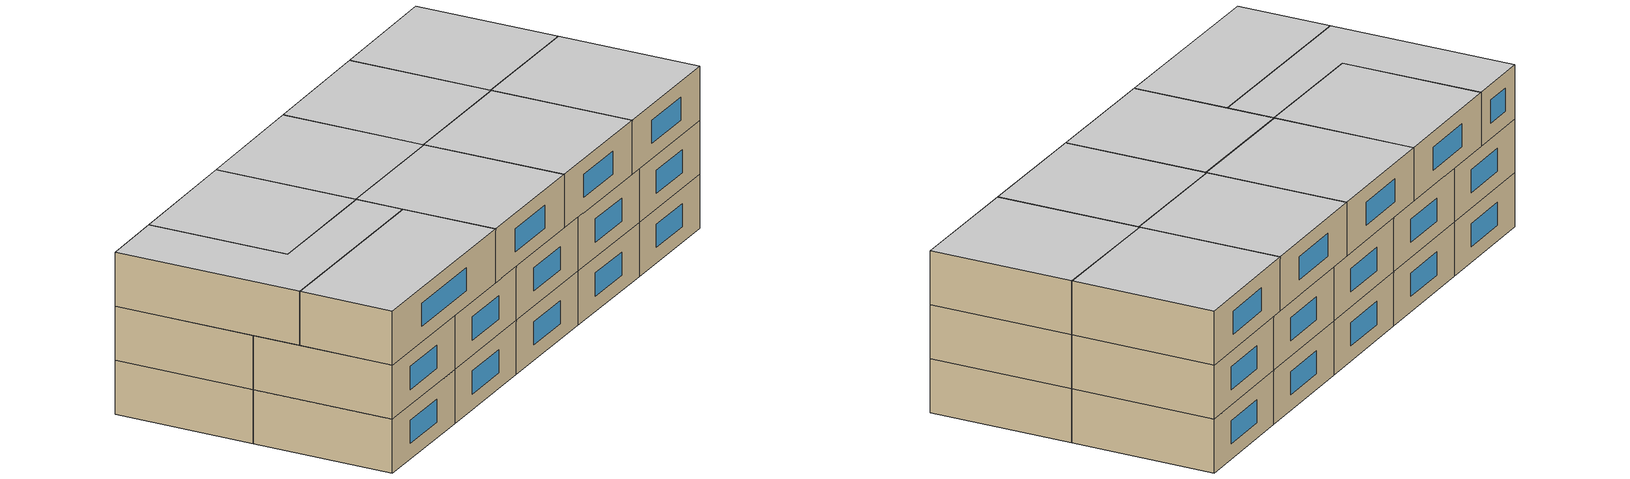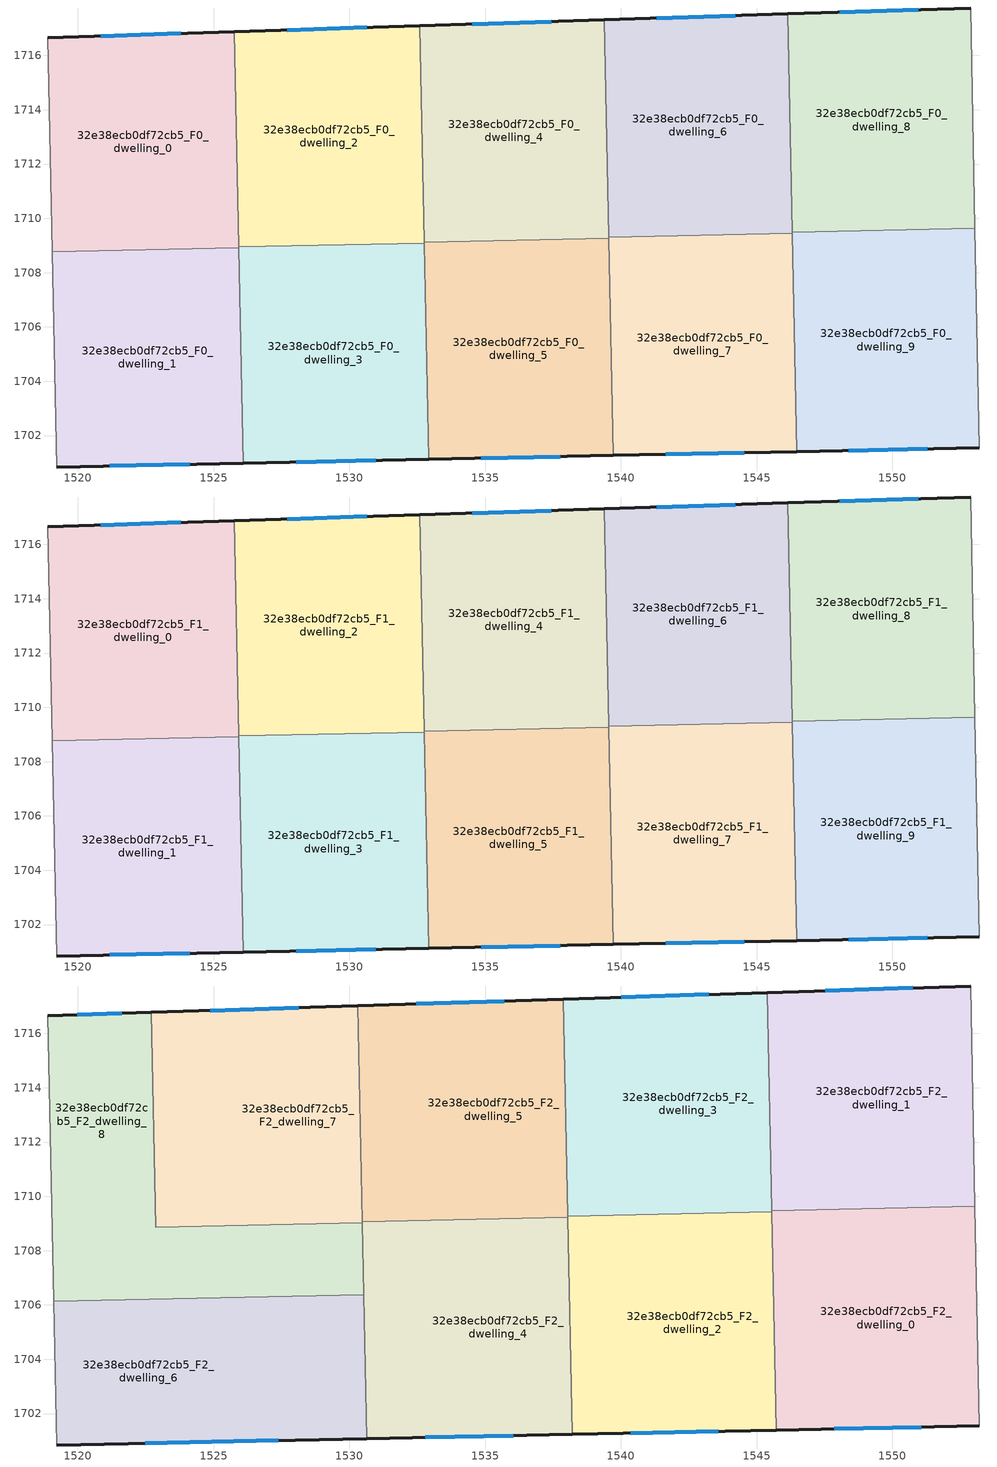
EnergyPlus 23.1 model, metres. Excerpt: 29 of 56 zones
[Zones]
32e38ecb0df72cb5_F0_dwelling_0
 floor ground (EU_floor_Construction): 1525.76,1716.87 1525.92,1708.91 1519.05,1708.77 1518.89,1716.65 z0
 wall outside (EU_wall_Construction): 1525.76,1716.87 1518.89,1716.65 z0:3
 wall to 32e38ecb0df72cb5_F0_dwelling_1 (EU_wall_Construction): 1519.05,1708.77 1525.92,1708.91 z0:3
 wall adiabatic (EU_wall_Construction): 1518.89,1716.65 1519.05,1708.77 z0:3
 wall to 32e38ecb0df72cb5_F0_dwelling_2 (EU_wall_Construction): 1525.92,1708.95 1525.76,1716.87 z0:3
 wall to 32e38ecb0df72cb5_F0_dwelling_3 (EU_wall_Construction): 1525.92,1708.91 1525.92,1708.95 z0:3
 window (EU_Window_Construction): 1523.79,1716.81 1520.85,1716.72 z0.86:2.14
32e38ecb0df72cb5_F0_dwelling_1
 floor ground (EU_floor_Construction): 1525.92,1708.91 1526.08,1700.98 1519.22,1700.84 1519.05,1708.77 z0
 wall outside (EU_wall_Construction): 1519.22,1700.84 1526.08,1700.98 z0:3
 wall adiabatic (EU_wall_Construction): 1519.05,1708.77 1519.22,1700.84 z0:3
 wall to 32e38ecb0df72cb5_F0_dwelling_3 (EU_wall_Construction): 1526.08,1700.98 1525.92,1708.91 z0:3
 window (EU_Window_Construction): 1521.18,1700.88 1524.12,1700.94 z0.86:2.14
32e38ecb0df72cb5_F0_dwelling_2
 floor ground (EU_floor_Construction): 1532.59,1717.09 1532.75,1709.09 1525.92,1708.95 1525.76,1716.87 z0
 wall outside (EU_wall_Construction): 1532.59,1717.09 1525.76,1716.87 z0:3
 wall to 32e38ecb0df72cb5_F0_dwelling_3 (EU_wall_Construction): 1525.92,1708.95 1532.75,1709.09 z0:3
 wall to 32e38ecb0df72cb5_F0_dwelling_4 (EU_wall_Construction): 1532.75,1709.13 1532.59,1717.09 z0:3
 wall to 32e38ecb0df72cb5_F0_dwelling_5 (EU_wall_Construction): 1532.75,1709.09 1532.75,1709.13 z0:3
 window (EU_Window_Construction): 1530.63,1717.03 1527.71,1716.94 z0.86:2.14
32e38ecb0df72cb5_F0_dwelling_3
 floor ground (EU_floor_Construction): 1532.75,1709.09 1532.92,1701.12 1526.08,1700.98 1525.92,1708.95 z0
 wall outside (EU_wall_Construction): 1526.08,1700.98 1532.92,1701.12 z0:3
 wall to 32e38ecb0df72cb5_F0_dwelling_5 (EU_wall_Construction): 1532.92,1701.12 1532.75,1709.09 z0:3
 window (EU_Window_Construction): 1528.04,1701.02 1530.96,1701.08 z0.86:2.14
32e38ecb0df72cb5_F0_dwelling_4
 floor ground (EU_floor_Construction): 1539.38,1717.31 1539.55,1709.27 1532.75,1709.13 1532.59,1717.09 z0
 wall outside (EU_wall_Construction): 1539.38,1717.31 1532.59,1717.09 z0:3
 wall to 32e38ecb0df72cb5_F0_dwelling_5 (EU_wall_Construction): 1532.75,1709.13 1539.55,1709.27 z0:3
 wall to 32e38ecb0df72cb5_F0_dwelling_6 (EU_wall_Construction): 1539.55,1709.31 1539.38,1717.31 z0:3
 wall to 32e38ecb0df72cb5_F0_dwelling_7 (EU_wall_Construction): 1539.55,1709.27 1539.55,1709.31 z0:3
 window (EU_Window_Construction): 1537.44,1717.25 1534.53,1717.16 z0.86:2.14
32e38ecb0df72cb5_F0_dwelling_5
 floor ground (EU_floor_Construction): 1539.55,1709.27 1539.71,1701.27 1532.92,1701.12 1532.75,1709.13 z0
 wall outside (EU_wall_Construction): 1532.92,1701.12 1539.71,1701.27 z0:3
 wall to 32e38ecb0df72cb5_F0_dwelling_7 (EU_wall_Construction): 1539.71,1701.27 1539.55,1709.27 z0:3
 window (EU_Window_Construction): 1534.86,1701.17 1537.77,1701.23 z0.86:2.14
32e38ecb0df72cb5_F0_dwelling_6
 floor ground (EU_floor_Construction): 1546.15,1717.53 1546.31,1709.45 1539.55,1709.31 1539.38,1717.31 z0
 wall outside (EU_wall_Construction): 1546.15,1717.53 1539.38,1717.31 z0:3
 wall to 32e38ecb0df72cb5_F0_dwelling_7 (EU_wall_Construction): 1539.55,1709.31 1546.31,1709.45 z0:3
 wall to 32e38ecb0df72cb5_F0_dwelling_8 (EU_wall_Construction): 1546.31,1709.49 1546.15,1717.53 z0:3
 wall to 32e38ecb0df72cb5_F0_dwelling_9 (EU_wall_Construction): 1546.31,1709.45 1546.31,1709.49 z0:3
 window (EU_Window_Construction): 1544.21,1717.47 1541.31,1717.38 z0.86:2.14
32e38ecb0df72cb5_F0_dwelling_7
 floor ground (EU_floor_Construction): 1546.31,1709.45 1546.48,1701.41 1539.71,1701.27 1539.55,1709.31 z0
 wall outside (EU_wall_Construction): 1539.71,1701.27 1546.48,1701.41 z0:3
 wall to 32e38ecb0df72cb5_F0_dwelling_9 (EU_wall_Construction): 1546.48,1701.41 1546.31,1709.45 z0:3
 window (EU_Window_Construction): 1541.65,1701.31 1544.55,1701.37 z0.86:2.14
32e38ecb0df72cb5_F0_dwelling_8
 floor ground (EU_floor_Construction): 1552.89,1717.75 1553.04,1709.63 1546.31,1709.49 1546.15,1717.53 z0
 wall outside (EU_wall_Construction): 1552.89,1717.75 1546.15,1717.53 z0:3
 wall adiabatic (EU_wall_Construction): 1553.04,1709.63 1552.89,1717.75 z0:3
 wall to 32e38ecb0df72cb5_F0_dwelling_9 (EU_wall_Construction): 1546.31,1709.49 1553.04,1709.63 z0:3
 window (EU_Window_Construction): 1550.96,1717.69 1548.07,1717.59 z0.86:2.14
32e38ecb0df72cb5_F0_dwelling_9
 floor ground (EU_floor_Construction): 1553.04,1709.63 1553.2,1701.54 1546.48,1701.41 1546.31,1709.49 z0
 wall outside (EU_wall_Construction): 1546.48,1701.41 1553.2,1701.54 z0:3
 wall adiabatic (EU_wall_Construction): 1553.2,1701.54 1553.04,1709.63 z0:3
 window (EU_Window_Construction): 1548.4,1701.45 1551.28,1701.51 z0.86:2.14
32e38ecb0df72cb5_F1_dwelling_0
 floor to 32e38ecb0df72cb5_F0_dwelling_0 (EU_floor_Construction): 1525.76,1716.87 1525.92,1708.91 1519.05,1708.77 1518.89,1716.65 z3
 wall outside (EU_wall_Construction): 1525.76,1716.87 1518.89,1716.65 z3:6
 wall to 32e38ecb0df72cb5_F1_dwelling_1 (EU_wall_Construction): 1519.05,1708.77 1525.92,1708.91 z3:6
 wall adiabatic (EU_wall_Construction): 1518.89,1716.65 1519.05,1708.77 z3:6
 wall to 32e38ecb0df72cb5_F1_dwelling_2 (EU_wall_Construction): 1525.92,1708.95 1525.76,1716.87 z3:6
 wall to 32e38ecb0df72cb5_F1_dwelling_3 (EU_wall_Construction): 1525.92,1708.91 1525.92,1708.95 z3:6
 window (EU_Window_Construction): 1523.79,1716.81 1520.85,1716.72 z3.86:5.14
32e38ecb0df72cb5_F1_dwelling_1
 floor to 32e38ecb0df72cb5_F0_dwelling_1 (EU_floor_Construction): 1525.92,1708.91 1526.08,1700.98 1519.22,1700.84 1519.05,1708.77 z3
 wall outside (EU_wall_Construction): 1519.22,1700.84 1526.08,1700.98 z3:6
 wall adiabatic (EU_wall_Construction): 1519.05,1708.77 1519.22,1700.84 z3:6
 wall to 32e38ecb0df72cb5_F1_dwelling_3 (EU_wall_Construction): 1526.08,1700.98 1525.92,1708.91 z3:6
 window (EU_Window_Construction): 1521.18,1700.88 1524.12,1700.94 z3.86:5.14
32e38ecb0df72cb5_F1_dwelling_2
 floor to 32e38ecb0df72cb5_F0_dwelling_2 (EU_floor_Construction): 1532.59,1717.09 1532.75,1709.09 1525.92,1708.95 1525.76,1716.87 z3
 wall outside (EU_wall_Construction): 1532.59,1717.09 1525.76,1716.87 z3:6
 wall to 32e38ecb0df72cb5_F1_dwelling_3 (EU_wall_Construction): 1525.92,1708.95 1532.75,1709.09 z3:6
 wall to 32e38ecb0df72cb5_F1_dwelling_4 (EU_wall_Construction): 1532.75,1709.13 1532.59,1717.09 z3:6
 wall to 32e38ecb0df72cb5_F1_dwelling_5 (EU_wall_Construction): 1532.75,1709.09 1532.75,1709.13 z3:6
 window (EU_Window_Construction): 1530.63,1717.03 1527.71,1716.94 z3.86:5.14
32e38ecb0df72cb5_F1_dwelling_3
 floor to 32e38ecb0df72cb5_F0_dwelling_3 (EU_floor_Construction): 1532.75,1709.09 1532.92,1701.12 1526.08,1700.98 1525.92,1708.95 z3
 wall outside (EU_wall_Construction): 1526.08,1700.98 1532.92,1701.12 z3:6
 wall to 32e38ecb0df72cb5_F1_dwelling_5 (EU_wall_Construction): 1532.92,1701.12 1532.75,1709.09 z3:6
 window (EU_Window_Construction): 1528.04,1701.02 1530.96,1701.08 z3.86:5.14
32e38ecb0df72cb5_F1_dwelling_4
 floor to 32e38ecb0df72cb5_F0_dwelling_4 (EU_floor_Construction): 1539.38,1717.31 1539.55,1709.27 1532.75,1709.13 1532.59,1717.09 z3
 wall outside (EU_wall_Construction): 1539.38,1717.31 1532.59,1717.09 z3:6
 wall to 32e38ecb0df72cb5_F1_dwelling_5 (EU_wall_Construction): 1532.75,1709.13 1539.55,1709.27 z3:6
 wall to 32e38ecb0df72cb5_F1_dwelling_6 (EU_wall_Construction): 1539.55,1709.31 1539.38,1717.31 z3:6
 wall to 32e38ecb0df72cb5_F1_dwelling_7 (EU_wall_Construction): 1539.55,1709.27 1539.55,1709.31 z3:6
 window (EU_Window_Construction): 1537.44,1717.25 1534.53,1717.16 z3.86:5.14
32e38ecb0df72cb5_F1_dwelling_5
 floor to 32e38ecb0df72cb5_F0_dwelling_5 (EU_floor_Construction): 1539.55,1709.27 1539.71,1701.27 1532.92,1701.12 1532.75,1709.13 z3
 wall outside (EU_wall_Construction): 1532.92,1701.12 1539.71,1701.27 z3:6
 wall to 32e38ecb0df72cb5_F1_dwelling_7 (EU_wall_Construction): 1539.71,1701.27 1539.55,1709.27 z3:6
 window (EU_Window_Construction): 1534.86,1701.17 1537.77,1701.23 z3.86:5.14
 ceiling adiabatic (EU_roof_Construction): 1539.71,1701.27 1538.21,1701.24 1538.04,1709.23 1532.75,1709.12 1532.92,1701.12 z6
32e38ecb0df72cb5_F1_dwelling_6
 floor to 32e38ecb0df72cb5_F0_dwelling_6 (EU_floor_Construction): 1546.15,1717.53 1546.31,1709.45 1539.55,1709.31 1539.38,1717.31 z3
 wall outside (EU_wall_Construction): 1546.15,1717.53 1539.38,1717.31 z3:6
 wall to 32e38ecb0df72cb5_F1_dwelling_7 (EU_wall_Construction): 1539.55,1709.31 1546.31,1709.45 z3:6
 wall to 32e38ecb0df72cb5_F1_dwelling_8 (EU_wall_Construction): 1546.31,1709.49 1546.15,1717.53 z3:6
 wall to 32e38ecb0df72cb5_F1_dwelling_9 (EU_wall_Construction): 1546.31,1709.45 1546.31,1709.49 z3:6
 window (EU_Window_Construction): 1544.21,1717.47 1541.31,1717.38 z3.86:5.14
 ceiling adiabatic (EU_roof_Construction): 1546.31,1709.45 1546.15,1717.53 1545.4,1717.51 1545.56,1709.43 z6
32e38ecb0df72cb5_F1_dwelling_7
 floor to 32e38ecb0df72cb5_F0_dwelling_7 (EU_floor_Construction): 1546.31,1709.45 1546.48,1701.41 1539.71,1701.27 1539.55,1709.31 z3
 wall outside (EU_wall_Construction): 1539.71,1701.27 1546.48,1701.41 z3:6
 wall to 32e38ecb0df72cb5_F1_dwelling_9 (EU_wall_Construction): 1546.48,1701.41 1546.31,1709.45 z3:6
 window (EU_Window_Construction): 1541.65,1701.31 1544.55,1701.37 z3.86:5.14
32e38ecb0df72cb5_F1_dwelling_8
 floor to 32e38ecb0df72cb5_F0_dwelling_8 (EU_floor_Construction): 1552.89,1717.75 1553.04,1709.63 1546.31,1709.49 1546.15,1717.53 z3
 wall outside (EU_wall_Construction): 1552.89,1717.75 1546.15,1717.53 z3:6
 wall adiabatic (EU_wall_Construction): 1553.04,1709.63 1552.89,1717.75 z3:6
 wall to 32e38ecb0df72cb5_F1_dwelling_9 (EU_wall_Construction): 1546.31,1709.49 1553.04,1709.63 z3:6
 window (EU_Window_Construction): 1550.96,1717.69 1548.07,1717.59 z3.86:5.14
32e38ecb0df72cb5_F1_dwelling_9
 floor to 32e38ecb0df72cb5_F0_dwelling_9 (EU_floor_Construction): 1553.04,1709.63 1553.2,1701.54 1546.48,1701.41 1546.31,1709.49 z3
 wall outside (EU_wall_Construction): 1546.48,1701.41 1553.2,1701.54 z3:6
 wall adiabatic (EU_wall_Construction): 1553.2,1701.54 1553.04,1709.63 z3:6
 window (EU_Window_Construction): 1548.4,1701.45 1551.28,1701.51 z3.86:5.14
32e38ecb0df72cb5_F2_dwelling_0
 floor to 32e38ecb0df72cb5_F1_dwelling_9 (EU_floor_Construction): 1553.04,1709.63 1553.2,1701.54 1546.48,1701.41 1546.31,1709.49 z6
 floor to 32e38ecb0df72cb5_F1_dwelling_7 (EU_floor_Construction): 1546.31,1709.45 1546.48,1701.41 1545.73,1701.39 1545.56,1709.43 z6
 floor adiabatic (EU_floor_Construction): 1546.31,1709.49 1546.31,1709.45 1545.56,1709.43 1545.56,1709.48 z6
 wall outside (EU_wall_Construction): 1545.73,1701.39 1553.2,1701.54 z6:9
 wall to 32e38ecb0df72cb5_F2_dwelling_1 (EU_wall_Construction): 1553.04,1709.63 1545.56,1709.48 z6:9
 wall adiabatic (EU_wall_Construction): 1553.2,1701.54 1553.04,1709.63 z6:9
 wall to 32e38ecb0df72cb5_F2_dwelling_2 (EU_wall_Construction): 1545.56,1709.43 1545.73,1701.39 z6:9
 wall to 32e38ecb0df72cb5_F2_dwelling_3 (EU_wall_Construction): 1545.56,1709.48 1545.56,1709.43 z6:9
 window (EU_Window_Construction): 1547.87,1701.43 1551.07,1701.5 z6.86:8.14
 ceiling to 32e38ecb0df72cb5_F3_dwelling_0 (EU_floor_Construction): 1553.2,1701.54 1553.04,1709.63 1545.56,1709.48 1545.73,1701.39 z9
32e38ecb0df72cb5_F2_dwelling_1
 floor to 32e38ecb0df72cb5_F1_dwelling_8 (EU_floor_Construction): 1552.89,1717.75 1553.04,1709.63 1546.31,1709.49 1546.15,1717.53 z6
 floor adiabatic (EU_floor_Construction): 1546.15,1717.53 1546.31,1709.49 1545.56,1709.48 1545.4,1717.51 z6
 wall outside (EU_wall_Construction): 1552.89,1717.75 1545.4,1717.51 z6:9
 wall adiabatic (EU_wall_Construction): 1553.04,1709.63 1552.89,1717.75 z6:9
 wall to 32e38ecb0df72cb5_F2_dwelling_3 (EU_wall_Construction): 1545.4,1717.51 1545.56,1709.48 z6:9
 window (EU_Window_Construction): 1550.75,1717.68 1547.54,1717.58 z6.86:8.14
 ceiling to 32e38ecb0df72cb5_F3_dwelling_1 (EU_floor_Construction): 1553.04,1709.63 1552.89,1717.75 1545.4,1717.51 1545.56,1709.48 z9
32e38ecb0df72cb5_F2_dwelling_2
 floor to 32e38ecb0df72cb5_F1_dwelling_7 (EU_floor_Construction): 1545.56,1709.43 1545.73,1701.39 1539.71,1701.27 1539.55,1709.3 z6
 floor to 32e38ecb0df72cb5_F1_dwelling_4 (EU_floor_Construction): 1539.55,1709.3 1539.55,1709.27 1538.04,1709.24 1538.04,1709.27 z6
 floor to 32e38ecb0df72cb5_F1_dwelling_5 (EU_floor_Construction): 1539.55,1709.27 1539.71,1701.27 1538.21,1701.24 1538.04,1709.23 1538.04,1709.24 z6
 wall outside (EU_wall_Construction): 1538.21,1701.24 1545.73,1701.39 z6:9
 wall to 32e38ecb0df72cb5_F2_dwelling_4 (EU_wall_Construction): 1538.04,1709.23 1538.21,1701.24 z6:9
 wall to 32e38ecb0df72cb5_F2_dwelling_3 (EU_wall_Construction): 1545.56,1709.43 1538.04,1709.27 z6:9
 wall to 32e38ecb0df72cb5_F2_dwelling_5 (EU_wall_Construction): 1538.04,1709.27 1538.04,1709.23 z6:9
 window (EU_Window_Construction): 1540.36,1701.28 1543.58,1701.35 z6.86:8.14
 ceiling to 32e38ecb0df72cb5_F3_dwelling_2 (EU_floor_Construction): 1545.73,1701.39 1545.56,1709.43 1538.04,1709.27 1538.21,1701.24 z9
32e38ecb0df72cb5_F2_dwelling_3
 floor to 32e38ecb0df72cb5_F1_dwelling_6 (EU_floor_Construction): 1545.4,1717.51 1545.56,1709.43 1539.55,1709.31 1539.38,1717.31 z6
 floor to 32e38ecb0df72cb5_F1_dwelling_4 (EU_floor_Construction): 1539.38,1717.31 1539.55,1709.3 1538.04,1709.27 1537.88,1717.26 z6
 floor adiabatic (EU_floor_Construction): 1545.56,1709.43 1542.28,1709.36 1539.55,1709.31 z6
 wall outside (EU_wall_Construction): 1545.4,1717.51 1537.88,1717.26 z6:9
 wall to 32e38ecb0df72cb5_F2_dwelling_5 (EU_wall_Construction): 1537.88,1717.26 1538.04,1709.27 z6:9
 window (EU_Window_Construction): 1543.25,1717.44 1540.02,1717.33 z6.86:8.14
 ceiling to 32e38ecb0df72cb5_F3_dwelling_3 (EU_floor_Construction): 1545.56,1709.43 1545.4,1717.51 1537.88,1717.26 1538.04,1709.27 z9
32e38ecb0df72cb5_F2_dwelling_4
 floor to 32e38ecb0df72cb5_F1_dwelling_3 (EU_floor_Construction): 1532.75,1709.09 1532.92,1701.13 1530.64,1701.08 1530.48,1709.04 z6
 floor adiabatic (EU_floor_Construction): 1538.04,1709.23 1538.21,1701.24 1532.92,1701.13 1532.75,1709.09 1532.75,1709.12 z6
 floor to 32e38ecb0df72cb5_F1_dwelling_2 (EU_floor_Construction): 1532.75,1709.12 1532.75,1709.09 1530.48,1709.04 1530.48,1709.07 z6
 wall outside (EU_wall_Construction): 1530.64,1701.08 1538.21,1701.24 z6:9
 wall to 32e38ecb0df72cb5_F2_dwelling_5 (EU_wall_Construction): 1538.04,1709.23 1530.48,1709.07 z6:9
 wall to 32e38ecb0df72cb5_F2_dwelling_6 (EU_wall_Construction): 1530.53,1706.37 1530.64,1701.08 z6:9
 wall to 32e38ecb0df72cb5_F2_dwelling_8 (EU_wall_Construction): 1530.48,1709.03 1530.53,1706.37 z6:9
 wall to 32e38ecb0df72cb5_F2_dwelling_7 (EU_wall_Construction): 1530.48,1709.07 1530.48,1709.03 z6:9
 window (EU_Window_Construction): 1532.8,1701.12 1536.05,1701.19 z6.86:8.14
 ceiling to 32e38ecb0df72cb5_F3_dwelling_4 (EU_floor_Construction): 1538.21,1701.24 1538.04,1709.23 1530.48,1709.07 1530.64,1701.08 z9
32e38ecb0df72cb5_F2_dwelling_5
 floor to 32e38ecb0df72cb5_F1_dwelling_4 (EU_floor_Construction): 1537.88,1717.26 1538.04,1709.24 1532.75,1709.13 1532.59,1717.09 z6
 floor to 32e38ecb0df72cb5_F1_dwelling_2 (EU_floor_Construction): 1532.59,1717.09 1532.75,1709.12 1530.48,1709.07 1530.31,1717.02 z6
 floor to 32e38ecb0df72cb5_F1_dwelling_5 (EU_floor_Construction): 1538.04,1709.24 1538.04,1709.23 1532.75,1709.12 1532.75,1709.13 z6
 wall outside (EU_wall_Construction): 1537.88,1717.26 1530.31,1717.02 z6:9
 wall to 32e38ecb0df72cb5_F2_dwelling_7 (EU_wall_Construction): 1530.31,1717.02 1530.48,1709.07 z6:9
 window (EU_Window_Construction): 1535.71,1717.2 1532.47,1717.09 z6.86:8.14
 ceiling to 32e38ecb0df72cb5_F3_dwelling_5 (EU_floor_Construction): 1538.04,1709.23 1537.88,1717.26 1530.31,1717.02 1530.48,1709.07 z9
32e38ecb0df72cb5_F2_dwelling_6
 floor to 32e38ecb0df72cb5_F1_dwelling_1 (EU_floor_Construction): 1525.97,1706.28 1526.08,1700.98 1519.22,1700.84 1519.11,1706.13 z6
 floor to 32e38ecb0df72cb5_F1_dwelling_3 (EU_floor_Construction): 1530.53,1706.37 1530.64,1701.08 1526.08,1700.98 1525.97,1706.28 z6
 wall outside (EU_wall_Construction): 1519.22,1700.84 1530.64,1701.08 z6:9
 wall adiabatic (EU_wall_Construction): 1519.11,1706.13 1519.22,1700.84 z6:9
 wall to 32e38ecb0df72cb5_F2_dwelling_8 (EU_wall_Construction): 1530.53,1706.37 1519.11,1706.13 z6:9
 window (EU_Window_Construction): 1522.48,1700.91 1527.38,1701.01 z6.86:8.14
 ceiling to 32e38ecb0df72cb5_F3_dwelling_6 (EU_floor_Construction): 1530.64,1701.08 1530.53,1706.37 1519.11,1706.13 1519.22,1700.84 z9
32e38ecb0df72cb5_F2_dwelling_7
 floor to 32e38ecb0df72cb5_F1_dwelling_2 (EU_floor_Construction): 1530.31,1717.02 1530.48,1709.04 1525.92,1708.95 1525.76,1716.87 z6
 floor to 32e38ecb0df72cb5_F1_dwelling_0 (EU_floor_Construction): 1525.76,1716.87 1525.92,1708.95 1525.92,1708.93 1522.87,1708.87 1522.71,1716.78 z6
 floor to 32e38ecb0df72cb5_F1_dwelling_3 (EU_floor_Construction): 1530.48,1709.04 1530.48,1709.03 1525.92,1708.93 1525.92,1708.95 z6
 wall outside (EU_wall_Construction): 1530.31,1717.02 1522.71,1716.78 z6:9
 wall to 32e38ecb0df72cb5_F2_dwelling_8 (EU_wall_Construction): 1522.71,1716.78 1522.87,1708.87 1530.48,1709.03 z6:9
 window (EU_Window_Construction): 1528.14,1716.95 1524.88,1716.85 z6.86:8.14
 ceiling to 32e38ecb0df72cb5_F3_dwelling_7 (EU_floor_Construction): 1530.48,1709.03 1530.31,1717.02 1522.71,1716.78 1522.87,1708.87 z9
32e38ecb0df72cb5_F2_dwelling_8
 floor to 32e38ecb0df72cb5_F1_dwelling_0 (EU_floor_Construction): 1522.71,1716.78 1522.87,1708.87 1525.92,1708.93 1525.92,1708.91 1519.05,1708.77 1518.89,1716.65 z6
 floor to 32e38ecb0df72cb5_F1_dwelling_1 (EU_floor_Construction): 1525.92,1708.91 1525.97,1706.28 1519.11,1706.13 1519.05,1708.77 z6
 floor to 32e38ecb0df72cb5_F1_dwelling_3 (EU_floor_Construction): 1530.48,1709.03 1530.53,1706.37 1525.97,1706.28 1525.92,1708.93 z6
 wall outside (EU_wall_Construction): 1522.71,1716.78 1518.89,1716.65 z6:9
 wall adiabatic (EU_wall_Construction): 1518.89,1716.65 1519.11,1706.13 z6:9
 window (EU_Window_Construction): 1521.62,1716.74 1519.98,1716.69 z6.86:8.14
 ceiling to 32e38ecb0df72cb5_F3_dwelling_8 (EU_floor_Construction): 1530.53,1706.37 1530.48,1709.03 1522.87,1708.87 1522.71,1716.78 1518.89,1716.65 1519.11,1706.13 z9
[Building]
EU S2 Campaign: North Axis=0; Terrain=City; Solar Distribution=FullExterior
[Site:Location]
Helsinki-Vantaa.AP: Latitude=60.317; Longitude=24.963; Time Zone=2; Elevation=54.6
[SizingPeriod:WeatherFileDays]
AnnualSizingPeriod: Begin Month=1; Begin Day of Month=1; End Month=12; End Day of Month=31; Day of Week for Start Day=Monday; Use Weather File Daylight Saving Period=No; Use Weather File Rain and Snow Indicators=No
[MATERIAL]
EU_InternalMass_Material: Roughness=MediumRough; Thickness=0.1; Conductivity=1; Density=1800; Specific Heat=900; Thermal Absorptance=0.9; Solar Absorptance=0.7; Visible Absorptance=0.7
[MATERIAL:NOMASS] Roughness=MediumRough; Thermal Absorptance=0.9; Solar Absorptance=0.7; Visible Absorptance=0.7
Name | Thermal Resistance
EU_wall_NoMass | 1.10183
EU_roof_NoMass; EU_floor_NoMass | 1.70606
[WINDOWMATERIAL:SIMPLEGLAZINGSYSTEM]
EU_Window_SimpleGlazing: UFactor=3.11035; Solar Heat Gain Coefficient=0.8; Visible Transmittance=0.8
[CONSTRUCTION]
EU_wall_Construction: EU_wall_NoMass
EU_roof_Construction: EU_roof_NoMass
EU_floor_Construction: EU_floor_NoMass
EU_Window_Construction: EU_Window_SimpleGlazing
EU_InternalMass_Construction: EU_InternalMass_Material
[ZONE] Type=1; Multiplier=1; Ceiling Height=autocalculate; Floor Area=autocalculate; Part of Total Floor Area=Yes
Name | Volume
32e38ecb0df72cb5_F0_dwelling_0; 32e38ecb0df72cb5_F1_dwelling_0 | 163.306
32e38ecb0df72cb5_F2_dwelling_0; 32e38ecb0df72cb5_F2_dwelling_5 | 181.477
32e38ecb0df72cb5_F0_dwelling_1; 32e38ecb0df72cb5_F1_dwelling_1; 32e38ecb0df72cb5_F0_dwelling_9; 32e38ecb0df72cb5_F1_dwelling_9 | 163.318
32e38ecb0df72cb5_F2_dwelling_1 | 181.458
32e38ecb0df72cb5_F0_dwelling_2; 32e38ecb0df72cb5_F1_dwelling_2 | 163.316
32e38ecb0df72cb5_F2_dwelling_2 | 181.453
32e38ecb0df72cb5_F0_dwelling_3; 32e38ecb0df72cb5_F1_dwelling_3 | 163.321
32e38ecb0df72cb5_F2_dwelling_3 | 181.474
32e38ecb0df72cb5_F0_dwelling_4; 32e38ecb0df72cb5_F1_dwelling_4 | 163.343
32e38ecb0df72cb5_F2_dwelling_4 | 181.468
32e38ecb0df72cb5_F0_dwelling_5; 32e38ecb0df72cb5_F1_dwelling_5 | 163.315
32e38ecb0df72cb5_F0_dwelling_6; 32e38ecb0df72cb5_F1_dwelling_6 | 163.31
32e38ecb0df72cb5_F2_dwelling_6 | 181.471
32e38ecb0df72cb5_F0_dwelling_7; 32e38ecb0df72cb5_F1_dwelling_7 | 163.323
32e38ecb0df72cb5_F2_dwelling_7 | 181.442
32e38ecb0df72cb5_F0_dwelling_8; 32e38ecb0df72cb5_F1_dwelling_8 | 163.329
32e38ecb0df72cb5_F2_dwelling_8 | 181.461
[INTERNALMASS] Construction=EU_InternalMass_Construction
Name | Zone or ZoneList | Surface Area
32e38ecb0df72cb5_F0_dwelling_0_EU_InternalMass | 32e38ecb0df72cb5_F0_dwelling_0 | 54.4355
32e38ecb0df72cb5_F0_dwelling_1_EU_InternalMass | 32e38ecb0df72cb5_F0_dwelling_1 | 54.4393
32e38ecb0df72cb5_F0_dwelling_2_EU_InternalMass | 32e38ecb0df72cb5_F0_dwelling_2 | 54.4388
32e38ecb0df72cb5_F0_dwelling_3_EU_InternalMass | 32e38ecb0df72cb5_F0_dwelling_3 | 54.4401
32e38ecb0df72cb5_F0_dwelling_4_EU_InternalMass | 32e38ecb0df72cb5_F0_dwelling_4 | 54.4479
32e38ecb0df72cb5_F0_dwelling_5_EU_InternalMass | 32e38ecb0df72cb5_F0_dwelling_5 | 54.4385
32e38ecb0df72cb5_F0_dwelling_6_EU_InternalMass | 32e38ecb0df72cb5_F0_dwelling_6 | 54.4367
32e38ecb0df72cb5_F0_dwelling_7_EU_InternalMass | 32e38ecb0df72cb5_F0_dwelling_7 | 54.4409
32e38ecb0df72cb5_F0_dwelling_8_EU_InternalMass | 32e38ecb0df72cb5_F0_dwelling_8 | 54.4431
32e38ecb0df72cb5_F0_dwelling_9_EU_InternalMass | 32e38ecb0df72cb5_F0_dwelling_9 | 54.4394
32e38ecb0df72cb5_F1_dwelling_0_EU_InternalMass | 32e38ecb0df72cb5_F1_dwelling_0 | 54.4355
32e38ecb0df72cb5_F1_dwelling_1_EU_InternalMass | 32e38ecb0df72cb5_F1_dwelling_1 | 54.4393
32e38ecb0df72cb5_F1_dwelling_2_EU_InternalMass | 32e38ecb0df72cb5_F1_dwelling_2 | 54.4388
32e38ecb0df72cb5_F1_dwelling_3_EU_InternalMass | 32e38ecb0df72cb5_F1_dwelling_3 | 54.4401
32e38ecb0df72cb5_F1_dwelling_4_EU_InternalMass | 32e38ecb0df72cb5_F1_dwelling_4 | 54.4479
32e38ecb0df72cb5_F1_dwelling_5_EU_InternalMass | 32e38ecb0df72cb5_F1_dwelling_5 | 54.4385
32e38ecb0df72cb5_F1_dwelling_6_EU_InternalMass | 32e38ecb0df72cb5_F1_dwelling_6 | 54.4367
32e38ecb0df72cb5_F1_dwelling_7_EU_InternalMass | 32e38ecb0df72cb5_F1_dwelling_7 | 54.4409
32e38ecb0df72cb5_F1_dwelling_8_EU_InternalMass | 32e38ecb0df72cb5_F1_dwelling_8 | 54.4431
32e38ecb0df72cb5_F1_dwelling_9_EU_InternalMass | 32e38ecb0df72cb5_F1_dwelling_9 | 54.4394
32e38ecb0df72cb5_F2_dwelling_0_EU_InternalMass | 32e38ecb0df72cb5_F2_dwelling_0 | 60.4912
32e38ecb0df72cb5_F2_dwelling_1_EU_InternalMass | 32e38ecb0df72cb5_F2_dwelling_1 | 60.4838
32e38ecb0df72cb5_F2_dwelling_2_EU_InternalMass | 32e38ecb0df72cb5_F2_dwelling_2 | 60.483
32e38ecb0df72cb5_F2_dwelling_3_EU_InternalMass | 32e38ecb0df72cb5_F2_dwelling_3 | 60.4886
32e38ecb0df72cb5_F2_dwelling_4_EU_InternalMass | 32e38ecb0df72cb5_F2_dwelling_4 | 60.4875
32e38ecb0df72cb5_F2_dwelling_5_EU_InternalMass | 32e38ecb0df72cb5_F2_dwelling_5 | 60.4913
32e38ecb0df72cb5_F2_dwelling_6_EU_InternalMass | 32e38ecb0df72cb5_F2_dwelling_6 | 60.4883
32e38ecb0df72cb5_F2_dwelling_7_EU_InternalMass | 32e38ecb0df72cb5_F2_dwelling_7 | 60.4825
32e38ecb0df72cb5_F2_dwelling_8_EU_InternalMass | 32e38ecb0df72cb5_F2_dwelling_8 | 60.4867
[OTHEREQUIPMENT] Fuel Type=Electricity; Design Level Calculation Method=Watts/Area; Power per Zone Floor Area=1; Fraction Latent=0; Fraction Radiant=0; Fraction Lost=0; Carbon Dioxide Generation Rate=0; EndUse Subcategory=EU_Step8_InternalGains
Name | Zone or ZoneList or Space or SpaceList | Schedule
EU_Step8_InternalGain_32e38ecb0df72cb5_F0_dwelling_0_f000 | 32e38ecb0df72cb5_F0_dwelling_0 | EU_Step8_GainSchedule_32e38ecb0df72cb5_F0_dwelling_0_f000
EU_Step8_InternalGain_32e38ecb0df72cb5_F0_dwelling_1_f000 | 32e38ecb0df72cb5_F0_dwelling_1 | EU_Step8_GainSchedule_32e38ecb0df72cb5_F0_dwelling_1_f000
EU_Step8_InternalGain_32e38ecb0df72cb5_F0_dwelling_2_f000 | 32e38ecb0df72cb5_F0_dwelling_2 | EU_Step8_GainSchedule_32e38ecb0df72cb5_F0_dwelling_2_f000
EU_Step8_InternalGain_32e38ecb0df72cb5_F0_dwelling_3_f000 | 32e38ecb0df72cb5_F0_dwelling_3 | EU_Step8_GainSchedule_32e38ecb0df72cb5_F0_dwelling_3_f000
EU_Step8_InternalGain_32e38ecb0df72cb5_F0_dwelling_4_f000 | 32e38ecb0df72cb5_F0_dwelling_4 | EU_Step8_GainSchedule_32e38ecb0df72cb5_F0_dwelling_4_f000
EU_Step8_InternalGain_32e38ecb0df72cb5_F0_dwelling_5_f000 | 32e38ecb0df72cb5_F0_dwelling_5 | EU_Step8_GainSchedule_32e38ecb0df72cb5_F0_dwelling_5_f000
EU_Step8_InternalGain_32e38ecb0df72cb5_F0_dwelling_6_f000 | 32e38ecb0df72cb5_F0_dwelling_6 | EU_Step8_GainSchedule_32e38ecb0df72cb5_F0_dwelling_6_f000
EU_Step8_InternalGain_32e38ecb0df72cb5_F0_dwelling_7_f000 | 32e38ecb0df72cb5_F0_dwelling_7 | EU_Step8_GainSchedule_32e38ecb0df72cb5_F0_dwelling_7_f000
EU_Step8_InternalGain_32e38ecb0df72cb5_F0_dwelling_8_f000 | 32e38ecb0df72cb5_F0_dwelling_8 | EU_Step8_GainSchedule_32e38ecb0df72cb5_F0_dwelling_8_f000
EU_Step8_InternalGain_32e38ecb0df72cb5_F0_dwelling_9_f000 | 32e38ecb0df72cb5_F0_dwelling_9 | EU_Step8_GainSchedule_32e38ecb0df72cb5_F0_dwelling_9_f000
EU_Step8_InternalGain_32e38ecb0df72cb5_F1_dwelling_0_f000 | 32e38ecb0df72cb5_F1_dwelling_0 | EU_Step8_GainSchedule_32e38ecb0df72cb5_F1_dwelling_0_f000
EU_Step8_InternalGain_32e38ecb0df72cb5_F1_dwelling_1_f000 | 32e38ecb0df72cb5_F1_dwelling_1 | EU_Step8_GainSchedule_32e38ecb0df72cb5_F1_dwelling_1_f000
EU_Step8_InternalGain_32e38ecb0df72cb5_F1_dwelling_2_f000 | 32e38ecb0df72cb5_F1_dwelling_2 | EU_Step8_GainSchedule_32e38ecb0df72cb5_F1_dwelling_2_f000
EU_Step8_InternalGain_32e38ecb0df72cb5_F1_dwelling_3_f000 | 32e38ecb0df72cb5_F1_dwelling_3 | EU_Step8_GainSchedule_32e38ecb0df72cb5_F1_dwelling_3_f000
EU_Step8_InternalGain_32e38ecb0df72cb5_F1_dwelling_4_f000 | 32e38ecb0df72cb5_F1_dwelling_4 | EU_Step8_GainSchedule_32e38ecb0df72cb5_F1_dwelling_4_f000
EU_Step8_InternalGain_32e38ecb0df72cb5_F1_dwelling_5_f000 | 32e38ecb0df72cb5_F1_dwelling_5 | EU_Step8_GainSchedule_32e38ecb0df72cb5_F1_dwelling_5_f000
EU_Step8_InternalGain_32e38ecb0df72cb5_F1_dwelling_6_f000 | 32e38ecb0df72cb5_F1_dwelling_6 | EU_Step8_GainSchedule_32e38ecb0df72cb5_F1_dwelling_6_f000
EU_Step8_InternalGain_32e38ecb0df72cb5_F1_dwelling_7_f000 | 32e38ecb0df72cb5_F1_dwelling_7 | EU_Step8_GainSchedule_32e38ecb0df72cb5_F1_dwelling_7_f000
EU_Step8_InternalGain_32e38ecb0df72cb5_F1_dwelling_8_f000 | 32e38ecb0df72cb5_F1_dwelling_8 | EU_Step8_GainSchedule_32e38ecb0df72cb5_F1_dwelling_8_f000
EU_Step8_InternalGain_32e38ecb0df72cb5_F1_dwelling_9_f000 | 32e38ecb0df72cb5_F1_dwelling_9 | EU_Step8_GainSchedule_32e38ecb0df72cb5_F1_dwelling_9_f000
EU_Step8_InternalGain_32e38ecb0df72cb5_F2_dwelling_0_f000 | 32e38ecb0df72cb5_F2_dwelling_0 | EU_Step8_GainSchedule_32e38ecb0df72cb5_F2_dwelling_0_f000
EU_Step8_InternalGain_32e38ecb0df72cb5_F2_dwelling_1_f000 | 32e38ecb0df72cb5_F2_dwelling_1 | EU_Step8_GainSchedule_32e38ecb0df72cb5_F2_dwelling_1_f000
EU_Step8_InternalGain_32e38ecb0df72cb5_F2_dwelling_2_f000 | 32e38ecb0df72cb5_F2_dwelling_2 | EU_Step8_GainSchedule_32e38ecb0df72cb5_F2_dwelling_2_f000
EU_Step8_InternalGain_32e38ecb0df72cb5_F2_dwelling_3_f000 | 32e38ecb0df72cb5_F2_dwelling_3 | EU_Step8_GainSchedule_32e38ecb0df72cb5_F2_dwelling_3_f000
EU_Step8_InternalGain_32e38ecb0df72cb5_F2_dwelling_4_f000 | 32e38ecb0df72cb5_F2_dwelling_4 | EU_Step8_GainSchedule_32e38ecb0df72cb5_F2_dwelling_4_f000
EU_Step8_InternalGain_32e38ecb0df72cb5_F2_dwelling_5_f000 | 32e38ecb0df72cb5_F2_dwelling_5 | EU_Step8_GainSchedule_32e38ecb0df72cb5_F2_dwelling_5_f000
EU_Step8_InternalGain_32e38ecb0df72cb5_F2_dwelling_6_f000 | 32e38ecb0df72cb5_F2_dwelling_6 | EU_Step8_GainSchedule_32e38ecb0df72cb5_F2_dwelling_6_f000
EU_Step8_InternalGain_32e38ecb0df72cb5_F2_dwelling_7_f000 | 32e38ecb0df72cb5_F2_dwelling_7 | EU_Step8_GainSchedule_32e38ecb0df72cb5_F2_dwelling_7_f000
EU_Step8_InternalGain_32e38ecb0df72cb5_F2_dwelling_8_f000 | 32e38ecb0df72cb5_F2_dwelling_8 | EU_Step8_GainSchedule_32e38ecb0df72cb5_F2_dwelling_8_f000
[ZONEVENTILATION:DESIGNFLOWRATE] Schedule=EU_AlwaysOn; Design Flow Rate Calculation Method=AirChanges/Hour; Air Changes per Hour=0.756316; Ventilation Type=Natural; Fan Pressure Rise=0; Fan Total Efficiency=1; Constant Term Coefficient=1; Temperature Term Coefficient=0; Velocity Term Coefficient=0; Velocity Squared Term Coefficient=0; Minimum Indoor Temperature=-100; Maximum Indoor Temperature=100; Delta Temperature=-100; Minimum Outdoor Temperature=-100; Maximum Outdoor Temperature=100; Maximum Wind Speed=40
Name | Zone or ZoneList or Space or SpaceList
EU_ConstantAir_32e38ecb0df72cb5_F0_dwelling_0 | 32e38ecb0df72cb5_F0_dwelling_0
EU_ConstantAir_32e38ecb0df72cb5_F0_dwelling_1 | 32e38ecb0df72cb5_F0_dwelling_1
EU_ConstantAir_32e38ecb0df72cb5_F0_dwelling_2 | 32e38ecb0df72cb5_F0_dwelling_2
EU_ConstantAir_32e38ecb0df72cb5_F0_dwelling_3 | 32e38ecb0df72cb5_F0_dwelling_3
EU_ConstantAir_32e38ecb0df72cb5_F0_dwelling_4 | 32e38ecb0df72cb5_F0_dwelling_4
EU_ConstantAir_32e38ecb0df72cb5_F0_dwelling_5 | 32e38ecb0df72cb5_F0_dwelling_5
EU_ConstantAir_32e38ecb0df72cb5_F0_dwelling_6 | 32e38ecb0df72cb5_F0_dwelling_6
EU_ConstantAir_32e38ecb0df72cb5_F0_dwelling_7 | 32e38ecb0df72cb5_F0_dwelling_7
EU_ConstantAir_32e38ecb0df72cb5_F0_dwelling_8 | 32e38ecb0df72cb5_F0_dwelling_8
EU_ConstantAir_32e38ecb0df72cb5_F0_dwelling_9 | 32e38ecb0df72cb5_F0_dwelling_9
EU_ConstantAir_32e38ecb0df72cb5_F1_dwelling_0 | 32e38ecb0df72cb5_F1_dwelling_0
EU_ConstantAir_32e38ecb0df72cb5_F1_dwelling_1 | 32e38ecb0df72cb5_F1_dwelling_1
EU_ConstantAir_32e38ecb0df72cb5_F1_dwelling_2 | 32e38ecb0df72cb5_F1_dwelling_2
EU_ConstantAir_32e38ecb0df72cb5_F1_dwelling_3 | 32e38ecb0df72cb5_F1_dwelling_3
EU_ConstantAir_32e38ecb0df72cb5_F1_dwelling_4 | 32e38ecb0df72cb5_F1_dwelling_4
EU_ConstantAir_32e38ecb0df72cb5_F1_dwelling_5 | 32e38ecb0df72cb5_F1_dwelling_5
EU_ConstantAir_32e38ecb0df72cb5_F1_dwelling_6 | 32e38ecb0df72cb5_F1_dwelling_6
EU_ConstantAir_32e38ecb0df72cb5_F1_dwelling_7 | 32e38ecb0df72cb5_F1_dwelling_7
EU_ConstantAir_32e38ecb0df72cb5_F1_dwelling_8 | 32e38ecb0df72cb5_F1_dwelling_8
EU_ConstantAir_32e38ecb0df72cb5_F1_dwelling_9 | 32e38ecb0df72cb5_F1_dwelling_9
EU_ConstantAir_32e38ecb0df72cb5_F2_dwelling_0 | 32e38ecb0df72cb5_F2_dwelling_0
EU_ConstantAir_32e38ecb0df72cb5_F2_dwelling_1 | 32e38ecb0df72cb5_F2_dwelling_1
EU_ConstantAir_32e38ecb0df72cb5_F2_dwelling_2 | 32e38ecb0df72cb5_F2_dwelling_2
EU_ConstantAir_32e38ecb0df72cb5_F2_dwelling_3 | 32e38ecb0df72cb5_F2_dwelling_3
EU_ConstantAir_32e38ecb0df72cb5_F2_dwelling_4 | 32e38ecb0df72cb5_F2_dwelling_4
EU_ConstantAir_32e38ecb0df72cb5_F2_dwelling_5 | 32e38ecb0df72cb5_F2_dwelling_5
EU_ConstantAir_32e38ecb0df72cb5_F2_dwelling_6 | 32e38ecb0df72cb5_F2_dwelling_6
EU_ConstantAir_32e38ecb0df72cb5_F2_dwelling_7 | 32e38ecb0df72cb5_F2_dwelling_7
EU_ConstantAir_32e38ecb0df72cb5_F2_dwelling_8 | 32e38ecb0df72cb5_F2_dwelling_8
[HVACTEMPLATE:THERMOSTAT] Constant Heating Setpoint=20; Constant Cooling Setpoint=50
EU_HeatOnly_32e38ecb0df72cb5_F0_dwelling_0; EU_HeatOnly_32e38ecb0df72cb5_F0_dwelling_1; EU_HeatOnly_32e38ecb0df72cb5_F0_dwelling_2; EU_HeatOnly_32e38ecb0df72cb5_F0_dwelling_3; EU_HeatOnly_32e38ecb0df72cb5_F0_dwelling_4; EU_HeatOnly_32e38ecb0df72cb5_F0_dwelling_5; EU_HeatOnly_32e38ecb0df72cb5_F0_dwelling_6; EU_HeatOnly_32e38ecb0df72cb5_F0_dwelling_7; EU_HeatOnly_32e38ecb0df72cb5_F0_dwelling_8; EU_HeatOnly_32e38ecb0df72cb5_F0_dwelling_9; EU_HeatOnly_32e38ecb0df72cb5_F1_dwelling_0; EU_HeatOnly_32e38ecb0df72cb5_F1_dwelling_1; EU_HeatOnly_32e38ecb0df72cb5_F1_dwelling_2; EU_HeatOnly_32e38ecb0df72cb5_F1_dwelling_3; EU_HeatOnly_32e38ecb0df72cb5_F1_dwelling_4; EU_HeatOnly_32e38ecb0df72cb5_F1_dwelling_5; EU_HeatOnly_32e38ecb0df72cb5_F1_dwelling_6; EU_HeatOnly_32e38ecb0df72cb5_F1_dwelling_7; EU_HeatOnly_32e38ecb0df72cb5_F1_dwelling_8; EU_HeatOnly_32e38ecb0df72cb5_F1_dwelling_9; EU_HeatOnly_32e38ecb0df72cb5_F2_dwelling_0; EU_HeatOnly_32e38ecb0df72cb5_F2_dwelling_1; EU_HeatOnly_32e38ecb0df72cb5_F2_dwelling_2; EU_HeatOnly_32e38ecb0df72cb5_F2_dwelling_3; EU_HeatOnly_32e38ecb0df72cb5_F2_dwelling_4; EU_HeatOnly_32e38ecb0df72cb5_F2_dwelling_5; EU_HeatOnly_32e38ecb0df72cb5_F2_dwelling_6; EU_HeatOnly_32e38ecb0df72cb5_F2_dwelling_7; EU_HeatOnly_32e38ecb0df72cb5_F2_dwelling_8; EU_HeatOnly_32e38ecb0df72cb5_F3_dwelling_0; EU_HeatOnly_32e38ecb0df72cb5_F3_dwelling_1; EU_HeatOnly_32e38ecb0df72cb5_F3_dwelling_2; EU_HeatOnly_32e38ecb0df72cb5_F3_dwelling_3; EU_HeatOnly_32e38ecb0df72cb5_F3_dwelling_4; EU_HeatOnly_32e38ecb0df72cb5_F3_dwelling_5; EU_HeatOnly_32e38ecb0df72cb5_F3_dwelling_6; EU_HeatOnly_32e38ecb0df72cb5_F3_dwelling_7; EU_HeatOnly_32e38ecb0df72cb5_F3_dwelling_8; EU_HeatOnly_32e38ecb0df72cb5_F4_dwelling_0; EU_HeatOnly_32e38ecb0df72cb5_F4_dwelling_1; EU_HeatOnly_32e38ecb0df72cb5_F4_dwelling_2; EU_HeatOnly_32e38ecb0df72cb5_F4_dwelling_3; EU_HeatOnly_32e38ecb0df72cb5_F4_dwelling_4; EU_HeatOnly_32e38ecb0df72cb5_F4_dwelling_5; EU_HeatOnly_32e38ecb0df72cb5_F4_dwelling_6; EU_HeatOnly_32e38ecb0df72cb5_F4_dwelling_7; EU_HeatOnly_32e38ecb0df72cb5_F4_dwelling_8; EU_HeatOnly_32e38ecb0df72cb5_F5_dwelling_0; EU_HeatOnly_32e38ecb0df72cb5_F5_dwelling_1; EU_HeatOnly_32e38ecb0df72cb5_F5_dwelling_2; EU_HeatOnly_32e38ecb0df72cb5_F5_dwelling_3; EU_HeatOnly_32e38ecb0df72cb5_F5_dwelling_4; EU_HeatOnly_32e38ecb0df72cb5_F5_dwelling_5; EU_HeatOnly_32e38ecb0df72cb5_F5_dwelling_6
[HVACTEMPLATE:ZONE:IDEALLOADSAIRSYSTEM] System Availability Schedule=EU_AlwaysOn; Maximum Heating Supply Air Temperature=50; Minimum Cooling Supply Air Temperature=13; Maximum Heating Supply Air Humidity Ratio=0.0156; Minimum Cooling Supply Air Humidity Ratio=0.0077; Heating Limit=NoLimit; Cooling Limit=NoLimit; Heating Availability Schedule=EU_AlwaysOn; Cooling Availability Schedule=EU_CoolingOff; Dehumidification Control Type=ConstantSensibleHeatRatio; Cooling Sensible Heat Ratio=0.7; Dehumidification Setpoint=60; Humidification Control Type=None; Humidification Setpoint=30; Outdoor Air Method=None; Outdoor Air Flow Rate per Person=0.00944; Outdoor Air Flow Rate per Zone Floor Area=0; Outdoor Air Flow Rate per Zone=0; Demand Controlled Ventilation Type=None; Outdoor Air Economizer Type=NoEconomizer; Heat Recovery Type=None; Sensible Heat Recovery Effectiveness=0.7; Latent Heat Recovery Effectiveness=0.65
Name | Template Thermostat
32e38ecb0df72cb5_F0_dwelling_0 | EU_HeatOnly_32e38ecb0df72cb5_F0_dwelling_0
32e38ecb0df72cb5_F0_dwelling_1 | EU_HeatOnly_32e38ecb0df72cb5_F0_dwelling_1
32e38ecb0df72cb5_F0_dwelling_2 | EU_HeatOnly_32e38ecb0df72cb5_F0_dwelling_2
32e38ecb0df72cb5_F0_dwelling_3 | EU_HeatOnly_32e38ecb0df72cb5_F0_dwelling_3
32e38ecb0df72cb5_F0_dwelling_4 | EU_HeatOnly_32e38ecb0df72cb5_F0_dwelling_4
32e38ecb0df72cb5_F0_dwelling_5 | EU_HeatOnly_32e38ecb0df72cb5_F0_dwelling_5
32e38ecb0df72cb5_F0_dwelling_6 | EU_HeatOnly_32e38ecb0df72cb5_F0_dwelling_6
32e38ecb0df72cb5_F0_dwelling_7 | EU_HeatOnly_32e38ecb0df72cb5_F0_dwelling_7
32e38ecb0df72cb5_F0_dwelling_8 | EU_HeatOnly_32e38ecb0df72cb5_F0_dwelling_8
32e38ecb0df72cb5_F0_dwelling_9 | EU_HeatOnly_32e38ecb0df72cb5_F0_dwelling_9
32e38ecb0df72cb5_F1_dwelling_0 | EU_HeatOnly_32e38ecb0df72cb5_F1_dwelling_0
32e38ecb0df72cb5_F1_dwelling_1 | EU_HeatOnly_32e38ecb0df72cb5_F1_dwelling_1
32e38ecb0df72cb5_F1_dwelling_2 | EU_HeatOnly_32e38ecb0df72cb5_F1_dwelling_2
32e38ecb0df72cb5_F1_dwelling_3 | EU_HeatOnly_32e38ecb0df72cb5_F1_dwelling_3
32e38ecb0df72cb5_F1_dwelling_4 | EU_HeatOnly_32e38ecb0df72cb5_F1_dwelling_4
32e38ecb0df72cb5_F1_dwelling_5 | EU_HeatOnly_32e38ecb0df72cb5_F1_dwelling_5
32e38ecb0df72cb5_F1_dwelling_6 | EU_HeatOnly_32e38ecb0df72cb5_F1_dwelling_6
32e38ecb0df72cb5_F1_dwelling_7 | EU_HeatOnly_32e38ecb0df72cb5_F1_dwelling_7
32e38ecb0df72cb5_F1_dwelling_8 | EU_HeatOnly_32e38ecb0df72cb5_F1_dwelling_8
32e38ecb0df72cb5_F1_dwelling_9 | EU_HeatOnly_32e38ecb0df72cb5_F1_dwelling_9
32e38ecb0df72cb5_F2_dwelling_0 | EU_HeatOnly_32e38ecb0df72cb5_F2_dwelling_0
32e38ecb0df72cb5_F2_dwelling_1 | EU_HeatOnly_32e38ecb0df72cb5_F2_dwelling_1
32e38ecb0df72cb5_F2_dwelling_2 | EU_HeatOnly_32e38ecb0df72cb5_F2_dwelling_2
32e38ecb0df72cb5_F2_dwelling_3 | EU_HeatOnly_32e38ecb0df72cb5_F2_dwelling_3
32e38ecb0df72cb5_F2_dwelling_4 | EU_HeatOnly_32e38ecb0df72cb5_F2_dwelling_4
32e38ecb0df72cb5_F2_dwelling_5 | EU_HeatOnly_32e38ecb0df72cb5_F2_dwelling_5
32e38ecb0df72cb5_F2_dwelling_6 | EU_HeatOnly_32e38ecb0df72cb5_F2_dwelling_6
32e38ecb0df72cb5_F2_dwelling_7 | EU_HeatOnly_32e38ecb0df72cb5_F2_dwelling_7
32e38ecb0df72cb5_F2_dwelling_8 | EU_HeatOnly_32e38ecb0df72cb5_F2_dwelling_8
[SIZING:ZONE] Zone Cooling Design Supply Air Temperature Input Method=SupplyAirTemperature; Zone Cooling Design Supply Air Temperature=13; Zone Heating Design Supply Air Temperature Input Method=SupplyAirTemperature; Zone Heating Design Supply Air Temperature=50; Zone Cooling Design Supply Air Humidity Ratio=0.008; Zone Heating Design Supply Air Humidity Ratio=0.008; Cooling Design Air Flow Method=DesignDay; Cooling Design Air Flow Rate=0; Cooling Minimum Air Flow per Zone Floor Area=0.000762; Cooling Minimum Air Flow=0; Cooling Minimum Air Flow Fraction=0.2; Heating Design Air Flow Method=DesignDay; Heating Design Air Flow Rate=0; Heating Maximum Air Flow per Zone Floor Area=0.002032; Heating Maximum Air Flow=0.141576; Heating Maximum Air Flow Fraction=0.3; Account for Dedicated Outdoor Air System=No; Dedicated Outdoor Air System Control Strategy=NeutralSupplyAir; Dedicated Outdoor Air Low Setpoint Temperature for Design=autosize; Dedicated Outdoor Air High Setpoint Temperature for Design=autosize; Zone Load Sizing Method=Sensible Load Only No Latent Load; Zone Latent Cooling Design Supply Air Humidity Ratio Input Method=HumidityRatioDifference; Zone Cooling Design Supply Air Humidity Ratio Difference=0.005; Zone Latent Heating Design Supply Air Humidity Ratio Input Method=HumidityRatioDifference; Zone Humidification Design Supply Air Humidity Ratio Difference=0.005
32e38ecb0df72cb5_F0_dwelling_0; 32e38ecb0df72cb5_F0_dwelling_1; 32e38ecb0df72cb5_F0_dwelling_2; 32e38ecb0df72cb5_F0_dwelling_3; 32e38ecb0df72cb5_F0_dwelling_4; 32e38ecb0df72cb5_F0_dwelling_5; 32e38ecb0df72cb5_F0_dwelling_6; 32e38ecb0df72cb5_F0_dwelling_7; 32e38ecb0df72cb5_F0_dwelling_8; 32e38ecb0df72cb5_F0_dwelling_9; 32e38ecb0df72cb5_F1_dwelling_0; 32e38ecb0df72cb5_F1_dwelling_1; 32e38ecb0df72cb5_F1_dwelling_2; 32e38ecb0df72cb5_F1_dwelling_3; 32e38ecb0df72cb5_F1_dwelling_4; 32e38ecb0df72cb5_F1_dwelling_5; 32e38ecb0df72cb5_F1_dwelling_6; 32e38ecb0df72cb5_F1_dwelling_7; 32e38ecb0df72cb5_F1_dwelling_8; 32e38ecb0df72cb5_F1_dwelling_9; 32e38ecb0df72cb5_F2_dwelling_0; 32e38ecb0df72cb5_F2_dwelling_1; 32e38ecb0df72cb5_F2_dwelling_2; 32e38ecb0df72cb5_F2_dwelling_3; 32e38ecb0df72cb5_F2_dwelling_4; 32e38ecb0df72cb5_F2_dwelling_5; 32e38ecb0df72cb5_F2_dwelling_6; 32e38ecb0df72cb5_F2_dwelling_7; 32e38ecb0df72cb5_F2_dwelling_8
[SCHEDULE:CONSTANT]
Name | Hourly Value
EU_AlwaysOn | 1
EU_CoolingOff | 0
[SCHEDULE:FILE] Column Number=1; Rows to Skip at Top=0; Number of Hours of Data=8760; Column Separator=Comma; Interpolate to Timestep=No; Minutes per Item=60; Adjust Schedule for Daylight Savings=Yes
Name | File
EU_Step8_GainSchedule_32e38ecb0df72cb5_F0_dwelling_0_f000 | ../../schedules/32e38ecb0df72cb5/32e38ecb0df72cb5_F0_dwelling_0_f000_gain.csv
EU_Step8_GainSchedule_32e38ecb0df72cb5_F0_dwelling_1_f000 | ../../schedules/32e38ecb0df72cb5/32e38ecb0df72cb5_F0_dwelling_1_f000_gain.csv
EU_Step8_GainSchedule_32e38ecb0df72cb5_F0_dwelling_2_f000 | ../../schedules/32e38ecb0df72cb5/32e38ecb0df72cb5_F0_dwelling_2_f000_gain.csv
EU_Step8_GainSchedule_32e38ecb0df72cb5_F0_dwelling_3_f000 | ../../schedules/32e38ecb0df72cb5/32e38ecb0df72cb5_F0_dwelling_3_f000_gain.csv
EU_Step8_GainSchedule_32e38ecb0df72cb5_F0_dwelling_4_f000 | ../../schedules/32e38ecb0df72cb5/32e38ecb0df72cb5_F0_dwelling_4_f000_gain.csv
EU_Step8_GainSchedule_32e38ecb0df72cb5_F0_dwelling_5_f000 | ../../schedules/32e38ecb0df72cb5/32e38ecb0df72cb5_F0_dwelling_5_f000_gain.csv
EU_Step8_GainSchedule_32e38ecb0df72cb5_F0_dwelling_6_f000 | ../../schedules/32e38ecb0df72cb5/32e38ecb0df72cb5_F0_dwelling_6_f000_gain.csv
EU_Step8_GainSchedule_32e38ecb0df72cb5_F0_dwelling_7_f000 | ../../schedules/32e38ecb0df72cb5/32e38ecb0df72cb5_F0_dwelling_7_f000_gain.csv
EU_Step8_GainSchedule_32e38ecb0df72cb5_F0_dwelling_8_f000 | ../../schedules/32e38ecb0df72cb5/32e38ecb0df72cb5_F0_dwelling_8_f000_gain.csv
EU_Step8_GainSchedule_32e38ecb0df72cb5_F0_dwelling_9_f000 | ../../schedules/32e38ecb0df72cb5/32e38ecb0df72cb5_F0_dwelling_9_f000_gain.csv
EU_Step8_GainSchedule_32e38ecb0df72cb5_F1_dwelling_0_f000 | ../../schedules/32e38ecb0df72cb5/32e38ecb0df72cb5_F1_dwelling_0_f000_gain.csv
EU_Step8_GainSchedule_32e38ecb0df72cb5_F1_dwelling_1_f000 | ../../schedules/32e38ecb0df72cb5/32e38ecb0df72cb5_F1_dwelling_1_f000_gain.csv
EU_Step8_GainSchedule_32e38ecb0df72cb5_F1_dwelling_2_f000 | ../../schedules/32e38ecb0df72cb5/32e38ecb0df72cb5_F1_dwelling_2_f000_gain.csv
EU_Step8_GainSchedule_32e38ecb0df72cb5_F1_dwelling_3_f000 | ../../schedules/32e38ecb0df72cb5/32e38ecb0df72cb5_F1_dwelling_3_f000_gain.csv
EU_Step8_GainSchedule_32e38ecb0df72cb5_F1_dwelling_4_f000 | ../../schedules/32e38ecb0df72cb5/32e38ecb0df72cb5_F1_dwelling_4_f000_gain.csv
EU_Step8_GainSchedule_32e38ecb0df72cb5_F1_dwelling_5_f000 | ../../schedules/32e38ecb0df72cb5/32e38ecb0df72cb5_F1_dwelling_5_f000_gain.csv
EU_Step8_GainSchedule_32e38ecb0df72cb5_F1_dwelling_6_f000 | ../../schedules/32e38ecb0df72cb5/32e38ecb0df72cb5_F1_dwelling_6_f000_gain.csv
EU_Step8_GainSchedule_32e38ecb0df72cb5_F1_dwelling_7_f000 | ../../schedules/32e38ecb0df72cb5/32e38ecb0df72cb5_F1_dwelling_7_f000_gain.csv
EU_Step8_GainSchedule_32e38ecb0df72cb5_F1_dwelling_8_f000 | ../../schedules/32e38ecb0df72cb5/32e38ecb0df72cb5_F1_dwelling_8_f000_gain.csv
EU_Step8_GainSchedule_32e38ecb0df72cb5_F1_dwelling_9_f000 | ../../schedules/32e38ecb0df72cb5/32e38ecb0df72cb5_F1_dwelling_9_f000_gain.csv
EU_Step8_GainSchedule_32e38ecb0df72cb5_F2_dwelling_0_f000 | ../../schedules/32e38ecb0df72cb5/32e38ecb0df72cb5_F2_dwelling_0_f000_gain.csv
EU_Step8_GainSchedule_32e38ecb0df72cb5_F2_dwelling_1_f000 | ../../schedules/32e38ecb0df72cb5/32e38ecb0df72cb5_F2_dwelling_1_f000_gain.csv
EU_Step8_GainSchedule_32e38ecb0df72cb5_F2_dwelling_2_f000 | ../../schedules/32e38ecb0df72cb5/32e38ecb0df72cb5_F2_dwelling_2_f000_gain.csv
EU_Step8_GainSchedule_32e38ecb0df72cb5_F2_dwelling_3_f000 | ../../schedules/32e38ecb0df72cb5/32e38ecb0df72cb5_F2_dwelling_3_f000_gain.csv
EU_Step8_GainSchedule_32e38ecb0df72cb5_F2_dwelling_4_f000 | ../../schedules/32e38ecb0df72cb5/32e38ecb0df72cb5_F2_dwelling_4_f000_gain.csv
EU_Step8_GainSchedule_32e38ecb0df72cb5_F2_dwelling_5_f000 | ../../schedules/32e38ecb0df72cb5/32e38ecb0df72cb5_F2_dwelling_5_f000_gain.csv
EU_Step8_GainSchedule_32e38ecb0df72cb5_F2_dwelling_6_f000 | ../../schedules/32e38ecb0df72cb5/32e38ecb0df72cb5_F2_dwelling_6_f000_gain.csv
EU_Step8_GainSchedule_32e38ecb0df72cb5_F2_dwelling_7_f000 | ../../schedules/32e38ecb0df72cb5/32e38ecb0df72cb5_F2_dwelling_7_f000_gain.csv
EU_Step8_GainSchedule_32e38ecb0df72cb5_F2_dwelling_8_f000 | ../../schedules/32e38ecb0df72cb5/32e38ecb0df72cb5_F2_dwelling_8_f000_gain.csv
